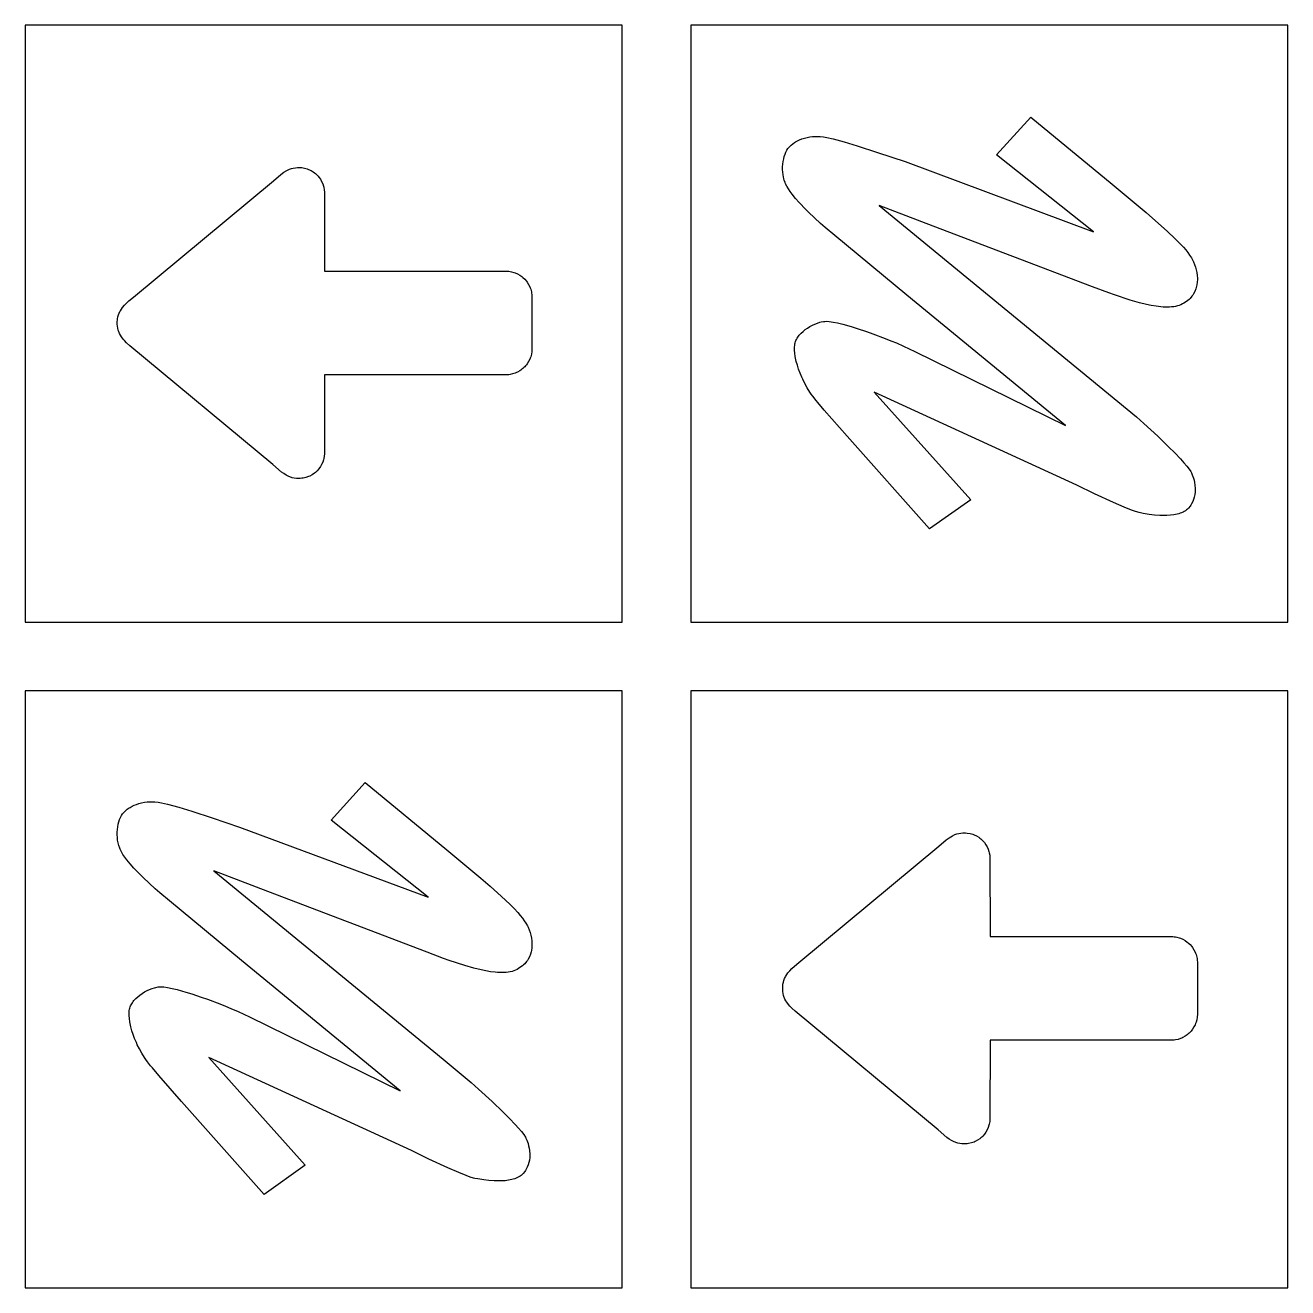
# Model space of a CAD drawing. Header units: metres. Extents: x 0 to 85.7, y 0 to 85.7.
# Drawn here: x 44 to 85.74, y 0 to 41.74 of the extents above; entities that cross this region are included whole.
import ezdxf

# ---------------------------------------------------------------- set-up
doc = ezdxf.new("R2010")
doc.units = ezdxf.units.M

msp = doc.modelspace()

# ---------------------------------------------------------------- linework, layer by layer
for p, q in [((63.7393, 41.7402), (44, 41.7402)), ((44, 41.7402), (44, 22)), ((63.7393, 22), (63.7393, 41.7402)), ((85.7402, 41.7402), (66, 41.7402)), ((66, 41.7402), (66, 22)), ((85.7402, 22), (85.7402, 41.7402)), ((76.1123, 37.4609), (77.2432, 38.7002)), ((77.2432, 38.7002), (79.9375, 36.4814)), ((69.6787, 37.9824), (69.7607, 38.0088)), ((69.7607, 38.0088), (69.8467, 38.0312)), ((69.8467, 38.0312), (69.9375, 38.0488)), ((69.9375, 38.0488), (70.0312, 38.0605)), ((70.0312, 38.0605), (70.0801, 38.0645)), ((70.0801, 38.0645), (70.1807, 38.0674)), ((70.1807, 38.0674), (70.2842, 38.0635)), ((70.2842, 38.0635), (70.3916, 38.0527)), ((70.3916, 38.0527), (70.502, 38.0342)), ((70.502, 38.0342), (70.7061, 37.9863)), ((70.7061, 37.9863), (71.0723, 37.8838)), ((69.1484, 37.5449), (69.1807, 37.6084)), ((69.1807, 37.6084), (69.2158, 37.6641)), ((69.2158, 37.6641), (69.2549, 37.7129)), ((69.2549, 37.7129), (69.3223, 37.7783)), ((69.3223, 37.7783), (69.375, 37.8213)), ((69.375, 37.8213), (69.4326, 37.8613)), ((69.4326, 37.8613), (69.4639, 37.8809)), ((69.4639, 37.8809), (69.5303, 37.918)), ((69.5303, 37.918), (69.6025, 37.9521)), ((69.6025, 37.9521), (69.6787, 37.9824)), ((71.0723, 37.8838), (71.5029, 37.752)), ((71.5029, 37.752), (72.1758, 37.5361)), ((69.041, 37.0635), (69.0479, 37.1523)), ((69.0479, 37.1523), (69.0586, 37.2383)), ((69.0586, 37.2383), (69.0752, 37.3213)), ((69.0752, 37.3213), (69.0957, 37.4004)), ((69.0957, 37.4004), (69.1201, 37.4756)), ((69.1201, 37.4756), (69.1484, 37.5449)), ((72.1758, 37.5361), (73.0879, 37.2305)), ((73.0879, 37.2305), (79.3213, 34.9121)), ((79.3213, 34.9121), (76.1123, 37.4609)), ((52.208, 36.5957), (52.4492, 36.8047)), ((52.4492, 36.8047), (52.5479, 36.8789)), ((52.5479, 36.8789), (52.6533, 36.9434)), ((52.6533, 36.9434), (52.7383, 36.9824)), ((52.7383, 36.9824), (52.7988, 37.0029)), ((52.7988, 37.0029), (52.8623, 37.0195)), ((52.8623, 37.0195), (52.9297, 37.0312)), ((52.9297, 37.0312), (53.002, 37.0371)), ((53.002, 37.0371), (53.0908, 37.0361)), ((53.0908, 37.0361), (53.1406, 37.0322)), ((53.1406, 37.0322), (53.2363, 37.0166)), ((53.2363, 37.0166), (53.2812, 37.0049)), ((53.2812, 37.0049), (53.3252, 36.9912)), ((53.3252, 36.9912), (53.3682, 36.9756)), ((53.3682, 36.9756), (53.4492, 36.9375)), ((53.4492, 36.9375), (53.5234, 36.8916)), ((53.5234, 36.8916), (53.5586, 36.8662)), ((53.5586, 36.8662), (53.5928, 36.8389)), ((53.5928, 36.8389), (53.624, 36.8105)), ((53.624, 36.8105), (53.6543, 36.7803)), ((53.6543, 36.7803), (53.6826, 36.749)), ((53.6826, 36.749), (53.71, 36.7158)), ((69.04, 36.9746), (69.041, 37.0635)), ((69.0449, 36.8848), (69.04, 36.9746)), ((69.0547, 36.7949), (69.0449, 36.8848)), ((69.0811, 36.6631), (69.0547, 36.7949)), ((47.5771, 32.7539), (52.208, 36.5957)), ((53.71, 36.7158), (53.7578, 36.6475)), ((53.7578, 36.6475), (53.7998, 36.5752)), ((53.7998, 36.5752), (53.834, 36.499)), ((53.834, 36.499), (53.8613, 36.4209)), ((53.8613, 36.4209), (53.8721, 36.3818)), ((53.8721, 36.3818), (53.8877, 36.3018)), ((69.0938, 36.6201), (69.0811, 36.6631)), ((69.1221, 36.5371), (69.0938, 36.6201)), ((69.1396, 36.4961), (69.1221, 36.5371)), ((69.1807, 36.415), (69.1396, 36.4961)), ((69.2314, 36.3291), (69.1807, 36.415)), ((69.291, 36.2412), (69.2314, 36.3291)), ((79.9375, 36.4814), (81.0576, 35.5449)), ((53.8877, 36.3018), (53.8955, 36.2207)), ((53.8955, 36.2207), (53.8965, 33.6104)), ((69.3574, 36.1514), (69.291, 36.2412)), ((69.4697, 36.0146), (69.3574, 36.1514)), ((69.5918, 35.876), (69.4697, 36.0146)), ((69.8086, 35.6504), (69.5918, 35.876)), ((69.8965, 35.5635), (69.8086, 35.6504)), ((70.2939, 35.1875), (69.8965, 35.5635)), ((74.0225, 35.0977), (72.2334, 35.7852)), ((72.2334, 35.7852), (79.8125, 29.5566)), ((81.0576, 35.5449), (81.3721, 35.2754)), ((70.4492, 35.0537), (70.2939, 35.1875)), ((79.2832, 33.0918), (74.0225, 35.0977)), ((81.3721, 35.2754), (81.751, 34.9355)), ((70.7656, 34.7881), (70.4492, 35.0537)), ((73.1475, 32.8193), (70.7656, 34.7881)), ((81.751, 34.9355), (82.0195, 34.6826)), ((82.0195, 34.6826), (82.1611, 34.54)), ((82.1611, 34.54), (82.2881, 34.4014)), ((82.2881, 34.4014), (82.3652, 34.3115)), ((82.3652, 34.3115), (82.4346, 34.2236)), ((82.4346, 34.2236), (82.4971, 34.1357)), ((82.4971, 34.1357), (82.5537, 34.0488)), ((82.5537, 34.0488), (82.6025, 33.9609)), ((82.6025, 33.9609), (82.624, 33.918)), ((82.624, 33.918), (82.6621, 33.8301)), ((82.6621, 33.8301), (82.6924, 33.7422)), ((53.8965, 33.6104), (59.9395, 33.6094)), ((59.9395, 33.6094), (59.9844, 33.6055)), ((59.9844, 33.6055), (60.0283, 33.5996)), ((60.0283, 33.5996), (60.0713, 33.5918)), ((60.0713, 33.5918), (60.1553, 33.5693)), ((60.1553, 33.5693), (60.1963, 33.5547)), ((60.1963, 33.5547), (60.2754, 33.5205)), ((60.2754, 33.5205), (60.3496, 33.4785)), ((60.3496, 33.4785), (60.4189, 33.4287)), ((60.4189, 33.4287), (60.4521, 33.4023)), ((60.4521, 33.4023), (60.5137, 33.3438)), ((82.6924, 33.7422), (82.7168, 33.6523)), ((82.7168, 33.6523), (82.7354, 33.5615)), ((82.7354, 33.5615), (82.7471, 33.4697)), ((82.7471, 33.4697), (82.7529, 33.3789)), ((60.5137, 33.3438), (60.5693, 33.2793)), ((60.5693, 33.2793), (60.5947, 33.2451)), ((60.5947, 33.2451), (60.6406, 33.1729)), ((60.6406, 33.1729), (60.6787, 33.0957)), ((60.6787, 33.0957), (60.6953, 33.0566)), ((60.6953, 33.0566), (60.71, 33.0156)), ((60.71, 33.0156), (60.7324, 32.9307)), ((79.8271, 32.8896), (79.2832, 33.0918)), ((82.7021, 33.0234), (82.6689, 32.9395)), ((82.7275, 33.1094), (82.7021, 33.0234)), ((82.7363, 33.1533), (82.7275, 33.1094)), ((82.749, 33.2422), (82.7363, 33.1533)), ((82.7539, 33.333), (82.749, 33.2422)), ((82.7529, 33.3789), (82.7539, 33.333)), ((47.3486, 32.5537), (47.4287, 32.6279)), ((47.4287, 32.6279), (47.5771, 32.7539)), ((60.7324, 32.9307), (60.7402, 32.8877)), ((60.7402, 32.8877), (60.7461, 32.8438)), ((60.7461, 32.8438), (60.751, 32.7539)), ((60.751, 32.7539), (60.751, 31.04)), ((78.3975, 28.5078), (73.1475, 32.8193)), ((80.0137, 32.8232), (79.8271, 32.8896)), ((80.5303, 32.6543), (80.0137, 32.8232)), ((80.834, 32.5664), (80.5303, 32.6543)), ((81.0713, 32.5078), (80.834, 32.5664)), ((82.3545, 32.583), (82.3086, 32.5547)), ((82.4385, 32.6445), (82.3545, 32.583)), ((82.4766, 32.6768), (82.4385, 32.6445)), ((82.5117, 32.7109), (82.4766, 32.6768)), ((82.5742, 32.7832), (82.5117, 32.7109)), ((82.6016, 32.8213), (82.5742, 32.7832)), ((82.626, 32.8594), (82.6016, 32.8213)), ((82.6689, 32.9395), (82.626, 32.8594)), ((47.0645, 32.1006), (47.082, 32.1611)), ((47.082, 32.1611), (47.1035, 32.2197)), ((47.1035, 32.2197), (47.1299, 32.2754)), ((47.1299, 32.2754), (47.1445, 32.3018)), ((47.1445, 32.3018), (47.1777, 32.3545)), ((47.1777, 32.3545), (47.2148, 32.4062)), ((47.2148, 32.4062), (47.2773, 32.4805)), ((47.2773, 32.4805), (47.3486, 32.5537)), ((81.2295, 32.4746), (81.0713, 32.5078)), ((81.3867, 32.4482), (81.2295, 32.4746)), ((81.541, 32.4297), (81.3867, 32.4482)), ((81.6162, 32.4238), (81.541, 32.4297)), ((81.7627, 32.4199), (81.6162, 32.4238)), ((81.833, 32.4219), (81.7627, 32.4199)), ((81.9023, 32.4268), (81.833, 32.4219)), ((81.9688, 32.4346), (81.9023, 32.4268)), ((82.0322, 32.4463), (81.9688, 32.4346)), ((82.0938, 32.4609), (82.0322, 32.4463)), ((82.1514, 32.4795), (82.0938, 32.4609)), ((82.207, 32.502), (82.1514, 32.4795)), ((82.2588, 32.5273), (82.207, 32.502)), ((82.3086, 32.5547), (82.2588, 32.5273)), ((47.043, 31.9336), (47.0479, 32.0029)), ((47.043, 31.8604), (47.043, 31.9336)), ((47.0479, 31.791), (47.043, 31.8604)), ((47.0479, 32.0029), (47.0518, 32.0361)), ((47.0576, 31.7246), (47.0479, 31.791)), ((47.0518, 32.0361), (47.0645, 32.1006)), ((47.0723, 31.6621), (47.0576, 31.7246)), ((69.7881, 31.6758), (69.8633, 31.7295)), ((69.8633, 31.7295), (69.9434, 31.7783)), ((69.9434, 31.7783), (70.0254, 31.8223)), ((70.0254, 31.8223), (70.1084, 31.8604)), ((70.1084, 31.8604), (70.1914, 31.8926)), ((70.1914, 31.8926), (70.2744, 31.9189)), ((70.2744, 31.9189), (70.3145, 31.9297)), ((70.3145, 31.9297), (70.3945, 31.9453)), ((70.3945, 31.9453), (70.4326, 31.9512)), ((70.4326, 31.9512), (70.4746, 31.9541)), ((70.4746, 31.9541), (70.5781, 31.9482)), ((70.5781, 31.9482), (70.708, 31.9287)), ((70.708, 31.9287), (70.8584, 31.8975)), ((70.8584, 31.8975), (71.0264, 31.8555)), ((71.0264, 31.8555), (71.3066, 31.7764)), ((71.3066, 31.7764), (71.5059, 31.7148)), ((47.082, 31.6318), (47.0723, 31.6621)), ((47.1162, 31.5459), (47.082, 31.6318)), ((47.1445, 31.4912), (47.1162, 31.5459)), ((47.1777, 31.4385), (47.1445, 31.4912)), ((47.2344, 31.3623), (47.1777, 31.4385)), ((47.2773, 31.3125), (47.2344, 31.3623)), ((47.3486, 31.2393), (47.2773, 31.3125)), ((69.4668, 31.2822), (69.4814, 31.3184)), ((69.4814, 31.3184), (69.499, 31.3545)), ((69.499, 31.3545), (69.5186, 31.3896)), ((69.5186, 31.3896), (69.541, 31.4248)), ((69.541, 31.4248), (69.5654, 31.459)), ((69.5654, 31.459), (69.5918, 31.4922)), ((69.5918, 31.4922), (69.6514, 31.5576)), ((69.6514, 31.5576), (69.7168, 31.6182)), ((69.7168, 31.6182), (69.7881, 31.6758)), ((71.5059, 31.7148), (71.8154, 31.6113)), ((71.8154, 31.6113), (72.0234, 31.5381)), ((72.0234, 31.5381), (72.4307, 31.3857)), ((72.4307, 31.3857), (72.623, 31.3105)), ((72.623, 31.3105), (72.8018, 31.2373)), ((47.457, 31.1406), (47.3486, 31.2393)), ((52.1826, 27.2188), (47.457, 31.1406)), ((60.7461, 30.9502), (60.7324, 30.8623)), ((60.751, 31.04), (60.7461, 30.9502)), ((69.4346, 31.0898), (69.4395, 31.1699)), ((69.4346, 31), (69.4346, 31.0898)), ((69.4424, 30.9014), (69.4346, 31)), ((69.4395, 31.1699), (69.4463, 31.208)), ((69.457, 30.7939), (69.4424, 30.9014)), ((69.4463, 31.208), (69.4551, 31.2451)), ((69.4551, 31.2451), (69.4668, 31.2822)), ((72.8018, 31.2373), (73.041, 31.1338)), ((73.041, 31.1338), (73.4141, 30.958)), ((73.4141, 30.958), (78.3975, 28.5078)), ((60.542, 30.4814), (60.5137, 30.4502)), ((60.5693, 30.5146), (60.542, 30.4814)), ((60.5947, 30.5488), (60.5693, 30.5146)), ((60.6406, 30.6211), (60.5947, 30.5488)), ((60.6787, 30.6973), (60.6406, 30.6211)), ((60.6953, 30.7373), (60.6787, 30.6973)), ((60.71, 30.7783), (60.6953, 30.7373)), ((60.7324, 30.8623), (60.71, 30.7783)), ((69.4932, 30.6211), (69.457, 30.7939)), ((69.5264, 30.499), (69.4932, 30.6211)), ((69.5674, 30.3711), (69.5264, 30.499)), ((53.8965, 30.1836), (53.8955, 27.5723)), ((59.8936, 30.1836), (53.8965, 30.1836)), ((59.9844, 30.1875), (59.8936, 30.1836)), ((60.0283, 30.1934), (59.9844, 30.1875)), ((60.1143, 30.2119), (60.0283, 30.1934)), ((60.1963, 30.2383), (60.1143, 30.2119)), ((60.2363, 30.2549), (60.1963, 30.2383)), ((60.2754, 30.2734), (60.2363, 30.2549)), ((60.3496, 30.3154), (60.2754, 30.2734)), ((60.3848, 30.3389), (60.3496, 30.3154)), ((60.4189, 30.3643), (60.3848, 30.3389)), ((60.4521, 30.3916), (60.4189, 30.3643)), ((60.4834, 30.4199), (60.4521, 30.3916)), ((60.5137, 30.4502), (60.4834, 30.4199)), ((69.6162, 30.2393), (69.5674, 30.3711)), ((69.6729, 30.1035), (69.6162, 30.2393)), ((69.7051, 30.0352), (69.6729, 30.1035)), ((69.7744, 29.8955), (69.7051, 30.0352)), ((69.8535, 29.7559), (69.7744, 29.8955)), ((69.9414, 29.6143), (69.8535, 29.7559)), ((69.9883, 29.5439), (69.9414, 29.6143)), ((70.0381, 29.4736), (69.9883, 29.5439)), ((70.1445, 29.335), (70.0381, 29.4736)), ((70.2021, 29.2656), (70.1445, 29.335)), ((70.415, 29.0176), (70.2021, 29.2656)), ((78.7676, 26.5332), (72.0713, 29.6094)), ((72.0713, 29.6094), (75.2578, 26.0508)), ((79.8125, 29.5566), (80.7373, 28.79)), ((71.1699, 28.1582), (70.415, 29.0176)), ((80.7373, 28.79), (80.9873, 28.5693)), ((80.9873, 28.5693), (81.4395, 28.1523)), ((73.8955, 25.0869), (71.1699, 28.1582)), ((81.4395, 28.1523), (81.7988, 27.8066)), ((53.8955, 27.5723), (53.8877, 27.4922)), ((81.7988, 27.8066), (82.0059, 27.5996)), ((82.0059, 27.5996), (82.1953, 27.4014)), ((52.4736, 26.9697), (52.1826, 27.2188)), ((53.7578, 27.1465), (53.71, 27.0771)), ((53.7998, 27.2188), (53.7578, 27.1465)), ((53.834, 27.2939), (53.7998, 27.2188)), ((53.8613, 27.3721), (53.834, 27.2939)), ((53.8721, 27.4121), (53.8613, 27.3721)), ((53.8877, 27.4922), (53.8721, 27.4121)), ((82.1953, 27.4014), (82.3066, 27.2783)), ((82.3066, 27.2783), (82.4023, 27.166)), ((82.4023, 27.166), (82.4795, 27.0664)), ((52.5479, 26.915), (52.4736, 26.9697)), ((52.626, 26.8652), (52.5479, 26.915)), ((52.709, 26.8232), (52.626, 26.8652)), ((52.7988, 26.79), (52.709, 26.8232)), ((52.8301, 26.7812), (52.7988, 26.79)), ((52.8955, 26.7676), (52.8301, 26.7812)), ((52.9658, 26.7588), (52.8955, 26.7676)), ((53.04, 26.7559), (52.9658, 26.7588)), ((53.0908, 26.7578), (53.04, 26.7559)), ((53.1406, 26.7617), (53.0908, 26.7578)), ((53.1885, 26.7676), (53.1406, 26.7617)), ((53.2812, 26.7881), (53.1885, 26.7676)), ((53.3682, 26.8184), (53.2812, 26.7881)), ((53.4092, 26.8359), (53.3682, 26.8184)), ((53.4873, 26.8779), (53.4092, 26.8359)), ((53.5586, 26.9277), (53.4873, 26.8779)), ((53.5928, 26.9551), (53.5586, 26.9277)), ((53.624, 26.9834), (53.5928, 26.9551)), ((53.6543, 27.0137), (53.624, 26.9834)), ((53.71, 27.0771), (53.6543, 27.0137)), ((82.4795, 27.0664), (82.5352, 26.9824)), ((82.5352, 26.9824), (82.5537, 26.9473)), ((82.5537, 26.9473), (82.583, 26.8789)), ((82.583, 26.8789), (82.6221, 26.7705)), ((82.6221, 26.7705), (82.6426, 26.6953)), ((79.3467, 26.252), (78.7676, 26.5332)), ((82.6426, 26.6953), (82.6592, 26.6191)), ((82.6592, 26.6191), (82.6719, 26.54)), ((82.6777, 26.3018), (82.668, 26.2217)), ((82.6719, 26.54), (82.6807, 26.4209)), ((82.6807, 26.4209), (82.6777, 26.3018)), ((75.2578, 26.0508), (73.8955, 25.0869)), ((79.9756, 25.9609), (79.3467, 26.252)), ((80.334, 25.8057), (79.9756, 25.9609)), ((82.5605, 25.915), (82.5391, 25.8789)), ((82.5986, 25.9893), (82.5605, 25.915)), ((82.6289, 26.0654), (82.5986, 25.9893)), ((82.6514, 26.1426), (82.6289, 26.0654)), ((82.668, 26.2217), (82.6514, 26.1426)), ((80.5723, 25.71), (80.334, 25.8057)), ((80.709, 25.6611), (80.5723, 25.71)), ((80.8223, 25.626), (80.709, 25.6611)), ((80.8682, 25.6152), (80.8223, 25.626)), ((80.958, 25.5977), (80.8682, 25.6152)), ((81.1621, 25.5645), (80.958, 25.5977)), ((81.332, 25.5459), (81.1621, 25.5645)), ((81.5078, 25.5332), (81.332, 25.5459)), ((81.6279, 25.5303), (81.5078, 25.5332)), ((81.7461, 25.5332), (81.6279, 25.5303)), ((81.8633, 25.54), (81.7461, 25.5332)), ((81.9756, 25.5547), (81.8633, 25.54)), ((82.083, 25.5752), (81.9756, 25.5547)), ((82.1348, 25.5889), (82.083, 25.5752)), ((82.1846, 25.6045), (82.1348, 25.5889)), ((82.2314, 25.6221), (82.1846, 25.6045)), ((82.2773, 25.6416), (82.2314, 25.6221)), ((82.3193, 25.6631), (82.2773, 25.6416)), ((82.3594, 25.6875), (82.3193, 25.6631)), ((82.3965, 25.7148), (82.3594, 25.6875)), ((82.4307, 25.7441), (82.3965, 25.7148)), ((82.4609, 25.7754), (82.4307, 25.7441)), ((82.5156, 25.8438), (82.4609, 25.7754)), ((82.5391, 25.8789), (82.5156, 25.8438)), ((44, 22), (63.7393, 22)), ((66, 22), (85.7402, 22)), ((63.7402, 19.7402), (44, 19.7402)), ((44, 19.7402), (44, 0)), ((63.7402, 0), (63.7402, 19.7402)), ((85.7393, 19.7402), (66, 19.7402)), ((66, 19.7402), (66, 0)), ((85.7393, 0), (85.7393, 19.7402)), ((54.1123, 15.4609), (55.2432, 16.7002)), ((55.2432, 16.7002), (57.9375, 14.4814)), ((47.375, 15.8213), (47.4326, 15.8613)), ((47.4326, 15.8613), (47.4639, 15.8809)), ((47.4639, 15.8809), (47.5303, 15.918)), ((47.5303, 15.918), (47.6025, 15.9521)), ((47.6025, 15.9521), (47.6787, 15.9824)), ((47.6787, 15.9824), (47.7607, 16.0088)), ((47.7607, 16.0088), (47.8467, 16.0312)), ((47.8467, 16.0312), (47.9375, 16.0488)), ((47.9375, 16.0488), (48.0312, 16.0605)), ((48.0312, 16.0605), (48.0801, 16.0645)), ((48.0801, 16.0645), (48.1807, 16.0674)), ((48.1807, 16.0674), (48.2842, 16.0635)), ((48.2842, 16.0635), (48.3916, 16.0527)), ((48.3916, 16.0527), (48.502, 16.0342)), ((48.502, 16.0342), (48.7061, 15.9863)), ((48.7061, 15.9863), (49.0723, 15.8838)), ((49.0723, 15.8838), (49.5029, 15.752)), ((47.0957, 15.4004), (47.1201, 15.4756)), ((47.1201, 15.4756), (47.1484, 15.5449)), ((47.1484, 15.5449), (47.1807, 15.6084)), ((47.1807, 15.6084), (47.2158, 15.6641)), ((47.2158, 15.6641), (47.2549, 15.7129)), ((47.2549, 15.7129), (47.3223, 15.7783)), ((47.3223, 15.7783), (47.375, 15.8213)), ((49.5029, 15.752), (50.1758, 15.5361)), ((50.1758, 15.5361), (51.0879, 15.2305)), ((57.3213, 12.9121), (54.1123, 15.4609)), ((47.04, 14.9746), (47.041, 15.0635)), ((47.041, 15.0635), (47.0479, 15.1523)), ((47.0479, 15.1523), (47.0586, 15.2383)), ((47.0586, 15.2383), (47.0752, 15.3213)), ((47.0752, 15.3213), (47.0957, 15.4004)), ((51.0879, 15.2305), (57.3213, 12.9121)), ((74.8623, 15.0195), (74.9297, 15.0312)), ((74.9297, 15.0312), (75.002, 15.0371)), ((75.002, 15.0371), (75.0908, 15.0361)), ((75.0908, 15.0361), (75.1406, 15.0322)), ((75.1406, 15.0322), (75.2363, 15.0166)), ((47.0449, 14.8848), (47.04, 14.9746)), ((47.0547, 14.7949), (47.0449, 14.8848)), ((47.0811, 14.6631), (47.0547, 14.7949)), ((47.0938, 14.6201), (47.0811, 14.6631)), ((47.1221, 14.5371), (47.0938, 14.6201)), ((74.208, 14.5957), (74.4492, 14.8047)), ((74.4492, 14.8047), (74.5479, 14.8789)), ((74.5479, 14.8789), (74.6533, 14.9434)), ((74.6533, 14.9434), (74.7383, 14.9824)), ((74.7383, 14.9824), (74.7988, 15.0029)), ((74.7988, 15.0029), (74.8623, 15.0195)), ((75.2363, 15.0166), (75.2812, 15.0049)), ((75.2812, 15.0049), (75.3252, 14.9912)), ((75.3252, 14.9912), (75.3682, 14.9756)), ((75.3682, 14.9756), (75.4492, 14.9375)), ((75.4492, 14.9375), (75.5234, 14.8916)), ((75.5234, 14.8916), (75.5586, 14.8662)), ((75.5586, 14.8662), (75.5928, 14.8389)), ((75.5928, 14.8389), (75.624, 14.8105)), ((75.624, 14.8105), (75.6543, 14.7803)), ((75.6543, 14.7803), (75.6826, 14.749)), ((75.6826, 14.749), (75.71, 14.7158)), ((75.71, 14.7158), (75.7578, 14.6475)), ((75.7578, 14.6475), (75.7998, 14.5752)), ((47.1396, 14.4961), (47.1221, 14.5371)), ((47.1807, 14.415), (47.1396, 14.4961)), ((47.2314, 14.3291), (47.1807, 14.415)), ((47.291, 14.2412), (47.2314, 14.3291)), ((47.3574, 14.1514), (47.291, 14.2412)), ((57.9375, 14.4814), (59.0576, 13.5449)), ((69.5771, 10.7539), (74.208, 14.5957)), ((75.7998, 14.5752), (75.834, 14.499)), ((75.834, 14.499), (75.8613, 14.4209)), ((75.8613, 14.4209), (75.8721, 14.3818)), ((75.8721, 14.3818), (75.8877, 14.3018)), ((75.8877, 14.3018), (75.8955, 14.2207)), ((75.8955, 14.2207), (75.8965, 11.6104)), ((47.4697, 14.0146), (47.3574, 14.1514)), ((47.5918, 13.876), (47.4697, 14.0146)), ((47.8086, 13.6504), (47.5918, 13.876)), ((52.0225, 13.0977), (50.2334, 13.7852)), ((50.2334, 13.7852), (57.8125, 7.55664)), ((47.8965, 13.5635), (47.8086, 13.6504)), ((48.2939, 13.1875), (47.8965, 13.5635)), ((59.0576, 13.5449), (59.3721, 13.2754)), ((48.4492, 13.0537), (48.2939, 13.1875)), ((48.7656, 12.7881), (48.4492, 13.0537)), ((57.2832, 11.0918), (52.0225, 13.0977)), ((59.3721, 13.2754), (59.751, 12.9355)), ((51.1475, 10.8193), (48.7656, 12.7881)), ((59.751, 12.9355), (60.0195, 12.6826)), ((60.0195, 12.6826), (60.1611, 12.54)), ((60.1611, 12.54), (60.2881, 12.4014)), ((60.2881, 12.4014), (60.3652, 12.3115)), ((60.3652, 12.3115), (60.4346, 12.2236)), ((60.4346, 12.2236), (60.4971, 12.1357)), ((60.4971, 12.1357), (60.5537, 12.0488)), ((60.5537, 12.0488), (60.6025, 11.9609)), ((60.6025, 11.9609), (60.624, 11.918)), ((60.624, 11.918), (60.6621, 11.8301)), ((60.6621, 11.8301), (60.6924, 11.7422)), ((60.6924, 11.7422), (60.7168, 11.6523)), ((60.7168, 11.6523), (60.7354, 11.5615)), ((60.7354, 11.5615), (60.7471, 11.4697)), ((60.7471, 11.4697), (60.7529, 11.3789)), ((60.7539, 11.333), (60.749, 11.2422)), ((60.7529, 11.3789), (60.7539, 11.333)), ((75.8965, 11.6104), (81.9395, 11.6094)), ((81.9395, 11.6094), (81.9844, 11.6055)), ((81.9844, 11.6055), (82.0283, 11.5996)), ((82.0283, 11.5996), (82.0713, 11.5918)), ((82.0713, 11.5918), (82.1553, 11.5693)), ((82.1553, 11.5693), (82.1963, 11.5547)), ((82.1963, 11.5547), (82.2754, 11.5205)), ((82.2754, 11.5205), (82.3496, 11.4785)), ((82.3496, 11.4785), (82.4189, 11.4287)), ((82.4189, 11.4287), (82.4521, 11.4023)), ((82.4521, 11.4023), (82.5137, 11.3438)), ((82.5137, 11.3438), (82.5693, 11.2793)), ((82.5693, 11.2793), (82.5947, 11.2451)), ((57.8271, 10.8896), (57.2832, 11.0918)), ((58.0137, 10.8232), (57.8271, 10.8896)), ((60.626, 10.8594), (60.6016, 10.8213)), ((60.6689, 10.9395), (60.626, 10.8594)), ((60.7021, 11.0234), (60.6689, 10.9395)), ((60.7275, 11.1094), (60.7021, 11.0234)), ((60.7363, 11.1533), (60.7275, 11.1094)), ((60.749, 11.2422), (60.7363, 11.1533)), ((82.5947, 11.2451), (82.6406, 11.1729)), ((82.6406, 11.1729), (82.6787, 11.0957)), ((82.6787, 11.0957), (82.6953, 11.0566)), ((82.6953, 11.0566), (82.71, 11.0156)), ((82.71, 11.0156), (82.7324, 10.9307)), ((82.7324, 10.9307), (82.7402, 10.8877)), ((82.7402, 10.8877), (82.7461, 10.8438)), ((56.3975, 6.50781), (51.1475, 10.8193)), ((58.5303, 10.6543), (58.0137, 10.8232)), ((58.834, 10.5664), (58.5303, 10.6543)), ((59.0713, 10.5078), (58.834, 10.5664)), ((59.2295, 10.4746), (59.0713, 10.5078)), ((59.3867, 10.4482), (59.2295, 10.4746)), ((59.541, 10.4297), (59.3867, 10.4482)), ((60.0322, 10.4463), (59.9688, 10.4346)), ((60.0938, 10.4609), (60.0322, 10.4463)), ((60.1514, 10.4795), (60.0938, 10.4609)), ((60.207, 10.502), (60.1514, 10.4795)), ((60.2588, 10.5273), (60.207, 10.502)), ((60.3086, 10.5547), (60.2588, 10.5273)), ((60.3545, 10.583), (60.3086, 10.5547)), ((60.4385, 10.6445), (60.3545, 10.583)), ((60.4766, 10.6768), (60.4385, 10.6445)), ((60.5117, 10.7109), (60.4766, 10.6768)), ((60.5742, 10.7832), (60.5117, 10.7109)), ((60.6016, 10.8213), (60.5742, 10.7832)), ((69.2148, 10.4062), (69.2773, 10.4805)), ((69.2773, 10.4805), (69.3486, 10.5537)), ((69.3486, 10.5537), (69.4287, 10.6279)), ((69.4287, 10.6279), (69.5771, 10.7539)), ((82.7461, 10.8438), (82.751, 10.7539)), ((82.751, 10.7539), (82.751, 9.04004)), ((59.6162, 10.4238), (59.541, 10.4297)), ((59.7627, 10.4199), (59.6162, 10.4238)), ((59.833, 10.4219), (59.7627, 10.4199)), ((59.9023, 10.4268), (59.833, 10.4219)), ((59.9688, 10.4346), (59.9023, 10.4268)), ((69.0479, 10.0029), (69.0518, 10.0361)), ((69.0518, 10.0361), (69.0645, 10.1006)), ((69.0645, 10.1006), (69.082, 10.1611)), ((69.082, 10.1611), (69.1035, 10.2197)), ((69.1035, 10.2197), (69.1299, 10.2754)), ((69.1299, 10.2754), (69.1445, 10.3018)), ((69.1445, 10.3018), (69.1777, 10.3545)), ((69.1777, 10.3545), (69.2148, 10.4062)), ((47.6514, 9.55762), (47.7168, 9.61816)), ((47.7168, 9.61816), (47.7881, 9.67578)), ((47.7881, 9.67578), (47.8633, 9.72949)), ((47.8633, 9.72949), (47.9434, 9.77832)), ((47.9434, 9.77832), (48.0254, 9.82227)), ((48.0254, 9.82227), (48.1084, 9.86035)), ((48.1084, 9.86035), (48.1914, 9.89258)), ((48.1914, 9.89258), (48.2744, 9.91895)), ((48.2744, 9.91895), (48.3145, 9.92969)), ((48.3145, 9.92969), (48.3945, 9.94531)), ((48.3945, 9.94531), (48.4326, 9.95117)), ((48.4326, 9.95117), (48.4746, 9.9541)), ((48.4746, 9.9541), (48.5781, 9.94824)), ((48.5781, 9.94824), (48.708, 9.92871)), ((48.708, 9.92871), (48.8584, 9.89746)), ((48.8584, 9.89746), (49.0264, 9.85547)), ((49.0264, 9.85547), (49.3066, 9.77637)), ((49.3066, 9.77637), (49.5059, 9.71484)), ((49.5059, 9.71484), (49.8154, 9.61133)), ((49.8154, 9.61133), (50.0234, 9.53809)), ((69.043, 9.93359), (69.0479, 10.0029)), ((69.043, 9.86035), (69.043, 9.93359)), ((69.0479, 9.79102), (69.043, 9.86035)), ((69.0576, 9.72461), (69.0479, 9.79102)), ((69.0723, 9.66211), (69.0576, 9.72461)), ((69.082, 9.63184), (69.0723, 9.66211)), ((69.1162, 9.5459), (69.082, 9.63184)), ((47.4395, 9.16992), (47.4463, 9.20801)), ((47.4463, 9.20801), (47.4551, 9.24512)), ((47.4551, 9.24512), (47.4668, 9.28223)), ((47.4668, 9.28223), (47.4814, 9.31836)), ((47.4814, 9.31836), (47.499, 9.35449)), ((47.499, 9.35449), (47.5186, 9.38965)), ((47.5186, 9.38965), (47.541, 9.4248)), ((47.541, 9.4248), (47.5654, 9.45898)), ((47.5654, 9.45898), (47.5918, 9.49219)), ((47.5918, 9.49219), (47.6514, 9.55762)), ((50.0234, 9.53809), (50.4307, 9.38574)), ((50.4307, 9.38574), (50.623, 9.31055)), ((50.623, 9.31055), (50.8018, 9.2373)), ((50.8018, 9.2373), (51.041, 9.13379)), ((69.1445, 9.49121), (69.1162, 9.5459)), ((69.1777, 9.43848), (69.1445, 9.49121)), ((69.2344, 9.3623), (69.1777, 9.43848)), ((69.2773, 9.3125), (69.2344, 9.3623)), ((69.3486, 9.23926), (69.2773, 9.3125)), ((69.457, 9.14062), (69.3486, 9.23926)), ((47.4346, 9.08984), (47.4395, 9.16992)), ((47.4346, 9), (47.4346, 9.08984)), ((47.4424, 8.90137), (47.4346, 9)), ((47.457, 8.79395), (47.4424, 8.90137)), ((47.4932, 8.62109), (47.457, 8.79395)), ((51.041, 9.13379), (51.4141, 8.95801)), ((51.4141, 8.95801), (56.3975, 6.50781)), ((74.1826, 5.21875), (69.457, 9.14062)), ((82.71, 8.77832), (82.6953, 8.7373)), ((82.7324, 8.8623), (82.71, 8.77832)), ((82.7461, 8.9502), (82.7324, 8.8623)), ((82.751, 9.04004), (82.7461, 8.9502)), ((47.5264, 8.49902), (47.4932, 8.62109)), ((47.5674, 8.37109), (47.5264, 8.49902)), ((47.6162, 8.23926), (47.5674, 8.37109)), ((82.4189, 8.36426), (82.3848, 8.33887)), ((82.4521, 8.3916), (82.4189, 8.36426)), ((82.4834, 8.41992), (82.4521, 8.3916)), ((82.5137, 8.4502), (82.4834, 8.41992)), ((82.542, 8.48145), (82.5137, 8.4502)), ((82.5693, 8.51465), (82.542, 8.48145)), ((82.5947, 8.54883), (82.5693, 8.51465)), ((82.6406, 8.62109), (82.5947, 8.54883)), ((82.6787, 8.69727), (82.6406, 8.62109)), ((82.6953, 8.7373), (82.6787, 8.69727)), ((47.6729, 8.10352), (47.6162, 8.23926)), ((47.7051, 8.03516), (47.6729, 8.10352)), ((47.7744, 7.89551), (47.7051, 8.03516)), ((75.8965, 8.18359), (75.8955, 5.57227)), ((81.8936, 8.18359), (75.8965, 8.18359)), ((81.9844, 8.1875), (81.8936, 8.18359)), ((82.0283, 8.19336), (81.9844, 8.1875)), ((82.1143, 8.21191), (82.0283, 8.19336)), ((82.1963, 8.23828), (82.1143, 8.21191)), ((82.2363, 8.25488), (82.1963, 8.23828)), ((82.2754, 8.27344), (82.2363, 8.25488)), ((82.3496, 8.31543), (82.2754, 8.27344)), ((82.3848, 8.33887), (82.3496, 8.31543)), ((47.8535, 7.75586), (47.7744, 7.89551)), ((47.9414, 7.61426), (47.8535, 7.75586)), ((47.9883, 7.54395), (47.9414, 7.61426)), ((48.0381, 7.47363), (47.9883, 7.54395)), ((56.7676, 4.5332), (50.0713, 7.60938)), ((50.0713, 7.60938), (53.2578, 4.05078)), ((57.8125, 7.55664), (58.7373, 6.79004)), ((48.1445, 7.33496), (48.0381, 7.47363)), ((48.2021, 7.26562), (48.1445, 7.33496)), ((48.415, 7.01758), (48.2021, 7.26562)), ((49.1699, 6.1582), (48.415, 7.01758)), ((58.7373, 6.79004), (58.9873, 6.56934)), ((58.9873, 6.56934), (59.4395, 6.15234)), ((51.8955, 3.08691), (49.1699, 6.1582)), ((59.4395, 6.15234), (59.7988, 5.80664)), ((59.7988, 5.80664), (60.0059, 5.59961)), ((60.0059, 5.59961), (60.1953, 5.40137)), ((75.8877, 5.49219), (75.8721, 5.41211)), ((75.8955, 5.57227), (75.8877, 5.49219)), ((60.1953, 5.40137), (60.3066, 5.27832)), ((60.3066, 5.27832), (60.4023, 5.16602)), ((60.4023, 5.16602), (60.4795, 5.06641)), ((60.4795, 5.06641), (60.5352, 4.98242)), ((74.4736, 4.96973), (74.1826, 5.21875)), ((75.6543, 5.01367), (75.624, 4.9834)), ((75.71, 5.07715), (75.6543, 5.01367)), ((75.7578, 5.14648), (75.71, 5.07715)), ((75.7998, 5.21875), (75.7578, 5.14648)), ((75.834, 5.29395), (75.7998, 5.21875)), ((75.8613, 5.37207), (75.834, 5.29395)), ((75.8721, 5.41211), (75.8613, 5.37207)), ((60.5352, 4.98242), (60.5537, 4.94727)), ((60.5537, 4.94727), (60.583, 4.87891)), ((60.583, 4.87891), (60.6221, 4.77051)), ((60.6221, 4.77051), (60.6426, 4.69531)), ((60.6426, 4.69531), (60.6592, 4.61914)), ((60.6592, 4.61914), (60.6719, 4.54004)), ((74.5479, 4.91504), (74.4736, 4.96973)), ((74.626, 4.86523), (74.5479, 4.91504)), ((74.709, 4.82324), (74.626, 4.86523)), ((74.7988, 4.79004), (74.709, 4.82324)), ((74.8301, 4.78125), (74.7988, 4.79004)), ((74.8955, 4.76758), (74.8301, 4.78125)), ((74.9658, 4.75879), (74.8955, 4.76758)), ((75.04, 4.75586), (74.9658, 4.75879)), ((75.0908, 4.75781), (75.04, 4.75586)), ((75.1406, 4.76172), (75.0908, 4.75781)), ((75.1885, 4.76758), (75.1406, 4.76172)), ((75.2812, 4.78809), (75.1885, 4.76758)), ((75.3682, 4.81836), (75.2812, 4.78809)), ((75.4092, 4.83594), (75.3682, 4.81836)), ((75.4873, 4.87793), (75.4092, 4.83594)), ((75.5586, 4.92773), (75.4873, 4.87793)), ((75.5928, 4.95508), (75.5586, 4.92773)), ((75.624, 4.9834), (75.5928, 4.95508)), ((57.3467, 4.25195), (56.7676, 4.5332)), ((57.9756, 3.96094), (57.3467, 4.25195)), ((60.668, 4.22168), (60.6514, 4.14258)), ((60.6777, 4.30176), (60.668, 4.22168)), ((60.6719, 4.54004), (60.6807, 4.4209)), ((60.6807, 4.4209), (60.6777, 4.30176)), ((53.2578, 4.05078), (51.8955, 3.08691)), ((58.334, 3.80566), (57.9756, 3.96094)), ((58.5723, 3.70996), (58.334, 3.80566)), ((60.4609, 3.77539), (60.4307, 3.74414)), ((60.5156, 3.84375), (60.4609, 3.77539)), ((60.5391, 3.87891), (60.5156, 3.84375)), ((60.5605, 3.91504), (60.5391, 3.87891)), ((60.5986, 3.98926), (60.5605, 3.91504)), ((60.6289, 4.06543), (60.5986, 3.98926)), ((60.6514, 4.14258), (60.6289, 4.06543)), ((58.709, 3.66113), (58.5723, 3.70996)), ((58.8223, 3.62598), (58.709, 3.66113)), ((58.8682, 3.61523), (58.8223, 3.62598)), ((58.958, 3.59766), (58.8682, 3.61523)), ((59.1621, 3.56445), (58.958, 3.59766)), ((59.332, 3.5459), (59.1621, 3.56445)), ((59.5078, 3.5332), (59.332, 3.5459)), ((59.6279, 3.53027), (59.5078, 3.5332)), ((59.7461, 3.5332), (59.6279, 3.53027)), ((59.8633, 3.54004), (59.7461, 3.5332)), ((59.9756, 3.55469), (59.8633, 3.54004)), ((60.083, 3.5752), (59.9756, 3.55469)), ((60.1348, 3.58887), (60.083, 3.5752)), ((60.1846, 3.60449), (60.1348, 3.58887)), ((60.2314, 3.62207), (60.1846, 3.60449)), ((60.2773, 3.6416), (60.2314, 3.62207)), ((60.3193, 3.66309), (60.2773, 3.6416)), ((60.3594, 3.6875), (60.3193, 3.66309)), ((60.3965, 3.71484), (60.3594, 3.6875)), ((60.4307, 3.74414), (60.3965, 3.71484)), ((44, 0), (63.7402, 0)), ((66, 0), (85.7393, 0))]:
    msp.add_line(p, q)

doc.saveas('drawing.dxf')
